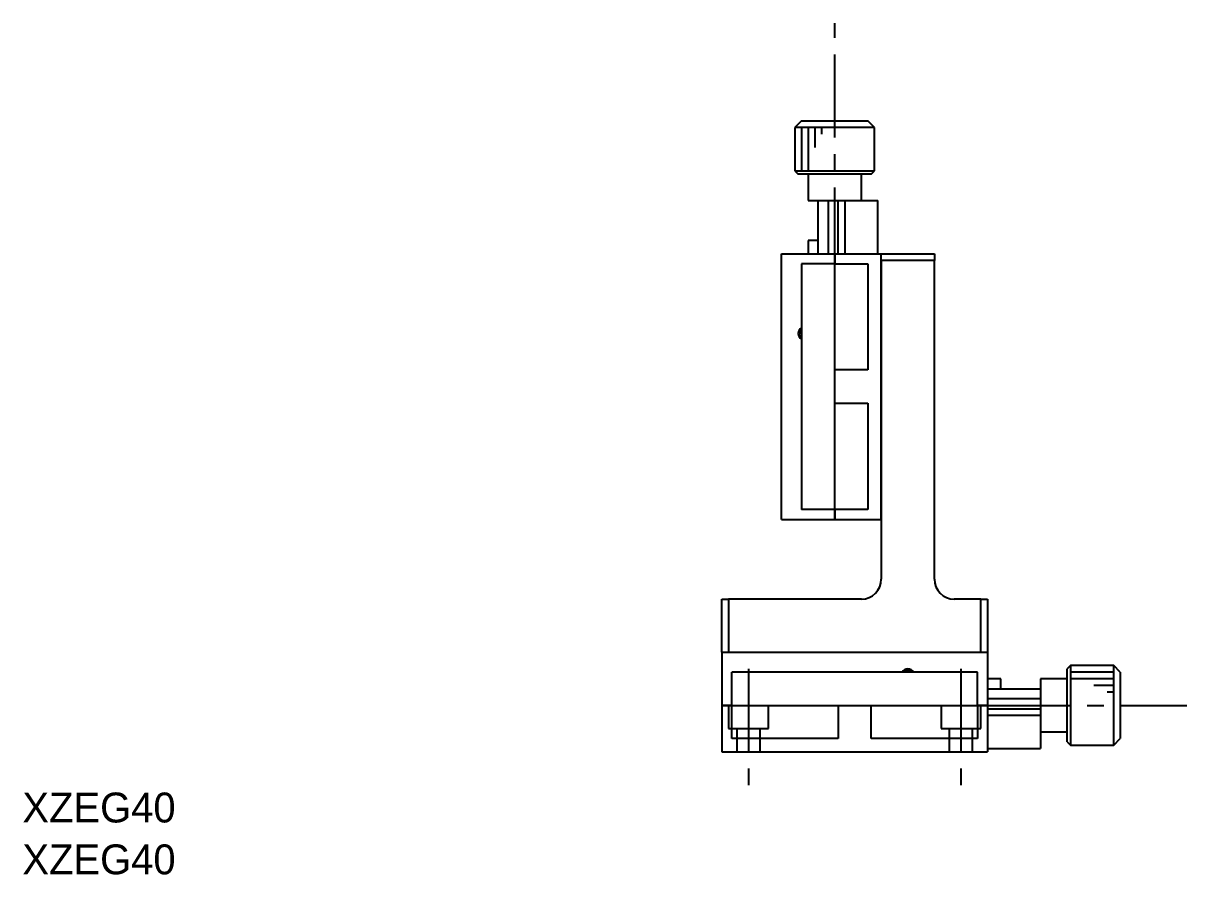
# Model space of a CAD drawing. Extents: x 38 to 399, y 3 to 291.
# Drawn here: x 45.9 to 221.1, y 2.6 to 130.8 of the extents above; entities that cross this region are included whole.
import ezdxf

# ---------------------------------------------------------------- set-up
doc = ezdxf.new("R2010")
doc.units = 0
doc.header["$LTSCALE"] = 10
doc.linetypes.add('CENTER', pattern=[2, 1.25, -0.25, 0.25, -0.25])
doc.linetypes.add('DASHED', pattern=[3.5, 2, -1.5])
doc.layers.get('0').update_dxf_attribs({"linetype": 'CONTINUOUS'})
doc.layers.add('CENTER', color=1, linetype='CENTER')
doc.styles.get("Standard").update_dxf_attribs({"font": 'FGP教科書体NT-M'})

msp = doc.modelspace()

# ---------------------------------------------------------------- linework, layer by layer
at = {"color": 7, "linetype": 'CONTINUOUS'}
for p, q in [((163.116415, 116.054912), (162.116415, 115.054912)), ((163.116415, 116.054912), (173.116415, 116.054912)), ((174.116415, 115.054912), (173.116415, 116.054912)), ((174.116415, 115.054912), (162.116415, 115.054912)), ((162.116415, 115.054912), (162.116415, 108.554912)), ((174.116415, 108.554912), (174.116415, 115.054912)), ((162.116415, 108.554912), (174.116415, 108.554912)), ((162.116415, 108.554912), (162.616415, 108.054912)), ((173.616415, 108.054912), (162.616415, 108.054912)), ((164.116415, 108.054912), (164.116415, 104.054912)), ((172.116415, 104.054912), (172.116415, 108.054912)), ((173.616415, 108.054912), (174.116415, 108.554912)), ((164.116415, 104.054912), (165.616416, 104.054912)), ((165.616416, 96.054912), (165.616416, 104.054912)), ((165.616416, 104.054912), (167.116416, 104.054912)), ((167.116416, 104.054912), (167.116416, 96.054912)), ((167.116416, 104.054912), (168.616415, 104.054912)), ((168.616415, 96.054912), (168.616415, 104.054912)), ((168.616415, 104.054912), (169.616415, 104.054912)), ((169.616415, 104.054912), (169.616415, 96.054912)), ((169.616415, 104.054912), (174.616416, 104.054912)), ((174.616416, 96.054912), (174.616416, 104.054912)), ((165.616416, 98.054912), (164.116415, 98.054912)), ((164.116415, 98.054912), (164.116415, 96.054912)), ((160.116414, 56.054911), (160.116414, 96.054911)), ((160.116414, 96.054911), (168.116414, 96.054911)), ((168.116414, 96.054912), (175.116414, 96.054912)), ((168.116414, 96.054912), (168.116414, 94.564911)), ((168.116414, 94.564911), (168.116414, 96.054911)), ((175.116414, 95.054912), (175.116414, 96.054912)), ((175.116414, 96.054912), (183.116414, 96.054912)), ((175.116414, 93.554911), (175.116414, 95.054912)), ((183.116414, 95.054912), (175.116414, 95.054912)), ((175.116414, 95.054912), (175.116414, 93.554911)), ((183.116414, 96.054912), (183.116414, 95.054912)), ((183.116414, 47.054912), (183.116414, 95.054912)), ((163.116414, 94.554911), (163.116414, 57.554911)), ((168.116414, 94.554911), (163.116414, 94.554911)), ((168.116414, 94.554911), (173.116414, 94.554911)), ((168.116414, 91.064911), (168.116414, 94.554911)), ((168.116414, 91.064911), (168.116414, 94.554911)), ((173.116414, 94.554911), (173.116414, 78.554911)), ((175.116414, 90.554911), (175.116414, 93.554911)), ((175.116414, 93.554911), (175.116414, 90.554911)), ((168.116414, 91.054911), (168.116414, 91.064911)), ((168.116414, 91.054911), (168.116414, 91.064911)), ((168.116414, 91.044911), (168.116414, 91.054911)), ((168.116414, 91.044911), (168.116414, 91.054911)), ((168.116414, 90.154911), (168.116414, 91.044911)), ((168.116414, 90.164911), (168.116414, 91.044911)), ((168.116414, 90.154911), (168.116414, 90.164911)), ((168.116414, 90.064911), (168.116414, 90.154911)), ((168.116414, 90.144911), (168.116414, 90.154911)), ((168.116414, 90.054911), (168.116414, 90.144911)), ((168.116414, 90.054911), (168.116414, 90.064911)), ((168.116414, 90.044911), (168.116414, 90.054911)), ((168.116414, 89.264911), (168.116414, 90.054911)), ((168.116414, 89.254911), (168.116414, 90.044911)), ((175.116414, 61.554911), (175.116414, 90.554911)), ((175.116414, 90.554911), (175.116414, 61.554911)), ((168.116414, 89.254911), (168.116414, 89.264911)), ((168.116414, 89.064911), (168.116414, 89.254911)), ((168.116414, 89.244911), (168.116414, 89.254911)), ((168.116414, 89.054911), (168.116414, 89.244911)), ((168.116414, 89.054911), (168.116414, 89.064911)), ((168.116414, 89.044911), (168.116414, 89.054911)), ((168.116414, 88.364911), (168.116414, 89.054911)), ((168.116414, 88.354911), (168.116414, 89.044911)), ((168.116414, 88.354911), (168.116414, 88.364911)), ((168.116414, 88.064911), (168.116414, 88.354911)), ((168.116414, 88.344911), (168.116414, 88.354911)), ((168.116414, 88.054911), (168.116414, 88.344911)), ((168.116414, 88.054911), (168.116414, 88.064911)), ((168.116414, 88.044911), (168.116414, 88.054911)), ((168.116414, 87.464911), (168.116414, 88.054911)), ((168.116414, 87.454911), (168.116414, 88.044911)), ((168.116414, 87.454911), (168.116414, 87.464911)), ((168.116414, 87.064911), (168.116414, 87.454911)), ((168.116414, 87.444911), (168.116414, 87.454911)), ((168.116414, 87.054911), (168.116414, 87.444911)), ((168.116414, 87.054911), (168.116414, 87.064911)), ((168.116414, 87.044911), (168.116414, 87.054911)), ((168.116414, 86.564911), (168.116414, 87.054911)), ((168.116414, 86.554911), (168.116414, 87.044911)), ((168.116414, 86.554911), (168.116414, 86.564911)), ((168.116414, 86.064911), (168.116414, 86.554911)), ((168.116414, 86.544911), (168.116414, 86.554911)), ((168.116414, 86.054911), (168.116414, 86.544911)), ((168.116414, 86.054911), (168.116414, 86.064911)), ((168.116414, 86.044911), (168.116414, 86.054911)), ((168.116414, 85.664911), (168.116414, 86.054911)), ((168.116414, 85.654911), (168.116414, 86.044911)), ((168.116414, 85.654911), (168.116414, 85.664911)), ((168.116414, 85.064911), (168.116414, 85.654911)), ((168.116414, 85.644911), (168.116414, 85.654911)), ((168.116414, 85.054911), (168.116414, 85.644911)), ((168.116414, 85.054911), (168.116414, 85.064911)), ((168.116414, 85.044911), (168.116414, 85.054911)), ((168.116414, 84.764911), (168.116414, 85.054911)), ((168.116414, 84.754911), (168.116414, 85.044911)), ((168.116414, 84.754911), (168.116414, 84.764911)), ((168.116414, 84.064911), (168.116414, 84.754911)), ((168.116414, 84.744911), (168.116414, 84.754911)), ((168.116414, 84.054911), (168.116414, 84.744911)), ((168.116414, 84.054911), (168.116414, 84.064911)), ((168.116414, 84.044911), (168.116414, 84.054911)), ((168.116414, 83.864911), (168.116414, 84.054911)), ((168.116414, 83.854911), (168.116414, 84.044911)), ((168.116414, 83.854911), (168.116414, 83.864911)), ((168.116414, 83.064911), (168.116414, 83.854911)), ((168.116414, 83.844911), (168.116414, 83.854911)), ((168.116414, 83.054911), (168.116414, 83.844911)), ((168.116414, 83.054911), (168.116414, 83.064911)), ((168.116414, 83.044911), (168.116414, 83.054911)), ((168.116414, 82.964911), (168.116414, 83.054911)), ((168.116414, 82.954911), (168.116414, 83.044911)), ((168.116414, 82.954911), (168.116414, 82.964911)), ((168.116414, 82.064911), (168.116414, 82.954911)), ((168.116414, 82.944911), (168.116414, 82.954911)), ((168.116414, 82.064911), (168.116414, 82.944911)), ((168.116414, 82.054911), (168.116414, 82.064911)), ((168.116414, 82.054911), (168.116414, 82.064911)), ((168.116414, 82.044911), (168.116414, 82.054911)), ((168.116414, 82.044911), (168.116414, 82.054911)), ((168.116414, 81.064911), (168.116414, 82.044911)), ((168.116414, 81.054911), (168.116414, 82.044911)), ((168.116414, 81.054911), (168.116414, 81.064911)), ((168.116414, 81.044911), (168.116414, 81.054911)), ((168.116414, 80.054911), (168.116414, 81.054911)), ((168.116414, 80.064911), (168.116414, 81.044911)), ((168.116414, 80.054911), (168.116414, 80.064911)), ((168.116414, 80.044911), (168.116414, 80.054911)), ((168.116414, 79.054911), (168.116414, 80.054911)), ((168.116414, 79.064911), (168.116414, 80.044911)), ((168.116414, 79.054911), (168.116414, 79.064911)), ((168.116414, 79.044911), (168.116414, 79.054911)), ((168.116414, 78.554911), (168.116414, 79.054911)), ((168.116414, 78.554911), (168.116414, 79.044911)), ((173.116414, 78.554911), (168.116414, 78.554911)), ((168.116414, 78.544911), (168.116414, 78.554911)), ((168.116414, 78.054911), (168.116414, 78.544911)), ((168.116414, 77.054911), (168.116414, 78.054911)), ((168.116414, 76.054911), (168.116414, 77.054911)), ((168.116414, 75.054911), (168.116414, 76.054911)), ((168.116414, 74.054911), (168.116414, 75.054911)), ((168.116414, 73.564911), (168.116414, 74.054911)), ((168.116414, 73.554911), (168.116414, 73.564911)), ((168.116414, 73.554911), (173.116414, 73.554911)), ((168.116414, 73.064911), (168.116414, 73.554911)), ((168.116414, 73.054911), (168.116414, 73.554911)), ((168.116414, 73.054911), (168.116414, 73.064911)), ((168.116414, 73.044911), (168.116414, 73.054911)), ((168.116414, 72.054911), (168.116414, 73.054911)), ((168.116414, 72.064911), (168.116414, 73.044911)), ((168.116414, 72.054911), (168.116414, 72.064911)), ((168.116414, 72.044911), (168.116414, 72.054911)), ((168.116414, 71.054911), (168.116414, 72.054911)), ((168.116414, 71.064911), (168.116414, 72.044911)), ((173.116414, 73.554911), (173.116414, 57.554911)), ((168.116414, 71.054911), (168.116414, 71.064911)), ((168.116414, 71.044911), (168.116414, 71.054911)), ((168.116414, 70.064911), (168.116414, 71.054911)), ((168.116414, 70.064911), (168.116414, 71.044911)), ((168.116414, 70.054911), (168.116414, 70.064911)), ((168.116414, 70.054911), (168.116414, 70.064911)), ((168.116414, 70.044911), (168.116414, 70.054911)), ((168.116414, 70.044911), (168.116414, 70.054911)), ((168.116414, 69.154911), (168.116414, 70.044911)), ((168.116414, 69.164911), (168.116414, 70.044911)), ((168.116414, 69.154911), (168.116414, 69.164911)), ((168.116414, 69.064911), (168.116414, 69.154911)), ((168.116414, 69.144911), (168.116414, 69.154911)), ((168.116414, 69.054911), (168.116414, 69.144911)), ((168.116414, 69.054911), (168.116414, 69.064911)), ((168.116414, 69.044911), (168.116414, 69.054911)), ((168.116414, 68.264911), (168.116414, 69.054911)), ((168.116414, 68.254911), (168.116414, 69.044911)), ((168.116414, 68.254911), (168.116414, 68.264911)), ((168.116414, 68.064911), (168.116414, 68.254911)), ((168.116414, 68.244911), (168.116414, 68.254911)), ((168.116414, 68.054911), (168.116414, 68.244911)), ((168.116414, 68.054911), (168.116414, 68.064911)), ((168.116414, 68.044911), (168.116414, 68.054911)), ((168.116414, 67.364911), (168.116414, 68.054911)), ((168.116414, 67.354911), (168.116414, 68.044911)), ((168.116414, 67.354911), (168.116414, 67.364911)), ((168.116414, 67.064911), (168.116414, 67.354911)), ((168.116414, 67.344911), (168.116414, 67.354911)), ((168.116414, 67.054911), (168.116414, 67.344911)), ((168.116414, 67.054911), (168.116414, 67.064911)), ((168.116414, 67.044911), (168.116414, 67.054911)), ((168.116414, 66.464911), (168.116414, 67.054911)), ((168.116414, 66.454911), (168.116414, 67.044911)), ((168.116414, 66.454911), (168.116414, 66.464911)), ((168.116414, 66.064911), (168.116414, 66.454911)), ((168.116414, 66.444911), (168.116414, 66.454911)), ((168.116414, 66.054911), (168.116414, 66.444911)), ((168.116414, 66.054911), (168.116414, 66.064911)), ((168.116414, 66.044911), (168.116414, 66.054911)), ((168.116414, 65.564911), (168.116414, 66.054911)), ((168.116414, 65.554911), (168.116414, 66.044911)), ((168.116414, 65.554911), (168.116414, 65.564911)), ((168.116414, 65.064911), (168.116414, 65.554911)), ((168.116414, 65.544911), (168.116414, 65.554911)), ((168.116414, 65.054911), (168.116414, 65.544911)), ((168.116414, 65.054911), (168.116414, 65.064911)), ((168.116414, 65.044911), (168.116414, 65.054911)), ((168.116414, 64.664911), (168.116414, 65.054911)), ((168.116414, 64.654911), (168.116414, 65.044911)), ((168.116414, 64.654911), (168.116414, 64.664911)), ((168.116414, 64.064911), (168.116414, 64.654911)), ((168.116414, 64.644911), (168.116414, 64.654911)), ((168.116414, 64.054911), (168.116414, 64.644911)), ((168.116414, 64.054911), (168.116414, 64.064911)), ((168.116414, 64.044911), (168.116414, 64.054911)), ((168.116414, 63.764911), (168.116414, 64.054911)), ((168.116414, 63.754911), (168.116414, 64.044911)), ((168.116414, 63.754911), (168.116414, 63.764911)), ((168.116414, 63.064911), (168.116414, 63.754911)), ((168.116414, 63.744911), (168.116414, 63.754911)), ((168.116414, 63.054911), (168.116414, 63.744911)), ((168.116414, 63.054911), (168.116414, 63.064911)), ((168.116414, 63.044911), (168.116414, 63.054911)), ((168.116414, 62.864911), (168.116414, 63.054911)), ((168.116414, 62.854911), (168.116414, 63.044911)), ((168.116414, 62.854911), (168.116414, 62.864911)), ((168.116414, 62.064911), (168.116414, 62.854911)), ((168.116414, 62.844911), (168.116414, 62.854911)), ((168.116414, 62.054911), (168.116414, 62.844911)), ((168.116414, 62.054911), (168.116414, 62.064911)), ((168.116414, 62.044911), (168.116414, 62.054911)), ((168.116414, 61.964911), (168.116414, 62.054911)), ((168.116414, 61.954911), (168.116414, 62.044911)), ((168.116414, 61.954911), (168.116414, 61.964911)), ((168.116414, 61.064911), (168.116414, 61.954911)), ((168.116414, 61.944911), (168.116414, 61.954911)), ((168.116414, 61.064911), (168.116414, 61.944911)), ((175.116414, 58.554911), (175.116414, 61.554911)), ((175.116414, 61.554911), (175.116414, 58.554911)), ((168.116414, 61.054911), (168.116414, 61.064911)), ((168.116414, 61.054911), (168.116414, 61.064911)), ((168.116414, 61.044911), (168.116414, 61.054911)), ((168.116414, 61.044911), (168.116414, 61.054911)), ((168.116414, 57.554911), (168.116414, 61.044911)), ((168.116414, 57.554911), (168.116414, 61.044911)), ((175.116414, 56.054911), (175.116414, 58.554911)), ((175.116414, 58.554911), (175.116414, 56.054911)), ((168.116414, 57.554911), (163.116414, 57.554911)), ((173.116414, 57.554911), (168.116414, 57.554911)), ((168.116414, 56.054911), (168.116414, 57.544911)), ((168.116414, 57.544911), (168.116414, 56.054911)), ((160.116414, 56.054911), (168.116414, 56.054911)), ((168.116414, 56.054911), (175.116414, 56.054911)), ((175.116414, 56.054911), (175.116414, 47.054912)), ((151.116414, 36.054912), (151.116414, 44.054912)), ((151.116414, 44.054912), (152.116414, 44.054912)), ((152.116414, 44.054912), (152.116414, 36.054912)), ((172.116414, 44.054912), (152.116414, 44.054912)), ((190.116414, 44.054912), (186.116414, 44.054912)), ((190.116414, 36.054912), (190.116414, 44.054912)), ((190.116414, 44.054912), (191.116414, 44.054912)), ((191.116414, 44.054912), (191.116414, 36.054912)), ((151.116414, 36.054912), (151.116414, 28.054912)), ((151.116414, 36.054912), (152.116414, 36.054912)), ((152.116414, 36.054912), (190.116414, 36.054912)), ((152.116414, 36.054912), (190.116414, 36.054912)), ((190.116414, 36.054912), (191.116414, 36.054912)), ((191.116414, 36.054912), (191.116414, 28.054912)), ((203.616415, 34.054911), (203.116415, 33.554911)), ((203.116415, 22.554911), (203.116415, 33.554911)), ((203.616415, 34.054911), (203.616415, 22.054911)), ((210.116415, 34.054911), (203.616415, 34.054911)), ((210.116415, 22.054911), (210.116415, 34.054911)), ((211.116415, 33.054911), (210.116415, 34.054911)), ((152.616414, 28.054912), (152.616414, 33.054912)), ((189.616414, 33.054912), (152.616414, 33.054912)), ((189.616414, 28.054912), (189.616414, 33.054912)), ((193.116415, 32.054911), (191.116415, 32.054911)), ((193.116415, 30.55491), (193.116415, 32.054911)), ((199.116415, 32.054911), (199.116415, 30.55491)), ((203.116415, 32.054911), (199.116415, 32.054911)), ((211.116415, 33.054911), (211.116415, 23.054911)), ((191.116415, 30.55491), (199.116415, 30.55491)), ((199.116415, 30.55491), (199.116415, 29.05491)), ((151.116414, 28.054912), (152.606414, 28.054912)), ((151.116414, 28.054912), (151.116414, 21.054912)), ((152.606414, 28.054912), (151.116414, 28.054912)), ((152.616414, 23.054912), (152.616414, 28.054912)), ((152.616414, 28.054912), (156.106414, 28.054912)), ((152.616414, 28.054912), (156.106414, 28.054912)), ((156.106414, 28.054912), (156.116414, 28.054912)), ((156.106414, 28.054912), (156.116414, 28.054912)), ((156.116414, 28.054912), (156.126414, 28.054912)), ((156.116414, 28.054912), (156.126414, 28.054912)), ((156.126414, 28.054912), (157.016414, 28.054912)), ((156.126414, 28.054912), (157.006414, 28.054912)), ((157.006414, 28.054912), (157.016414, 28.054912)), ((157.016414, 28.054912), (157.106414, 28.054912)), ((157.016414, 28.054912), (157.026414, 28.054912)), ((157.026414, 28.054912), (157.116414, 28.054912)), ((157.106414, 28.054912), (157.116414, 28.054912)), ((157.116414, 28.054912), (157.126414, 28.054912)), ((157.116414, 28.054912), (157.906414, 28.054912)), ((157.126414, 28.054912), (157.916414, 28.054912)), ((157.906414, 28.054912), (157.916414, 28.054912)), ((157.916414, 28.054912), (158.106414, 28.054912)), ((157.916414, 28.054912), (157.926414, 28.054912)), ((157.926414, 28.054912), (158.116414, 28.054912)), ((158.106414, 28.054912), (158.116414, 28.054912)), ((158.116414, 28.054912), (158.126414, 28.054912)), ((158.116414, 28.054912), (158.806414, 28.054912)), ((158.126414, 28.054912), (158.816414, 28.054912)), ((158.806414, 28.054912), (158.816414, 28.054912)), ((158.816414, 28.054912), (159.106414, 28.054912)), ((158.816414, 28.054912), (158.826414, 28.054912)), ((158.826414, 28.054912), (159.116414, 28.054912)), ((159.106414, 28.054912), (159.116414, 28.054912)), ((159.116414, 28.054912), (159.126414, 28.054912)), ((159.116414, 28.054912), (159.706414, 28.054912)), ((159.126414, 28.054912), (159.716414, 28.054912)), ((159.706414, 28.054912), (159.716414, 28.054912)), ((159.716414, 28.054912), (160.106414, 28.054912)), ((159.716414, 28.054912), (159.726414, 28.054912)), ((159.726414, 28.054912), (160.116414, 28.054912)), ((160.106414, 28.054912), (160.116414, 28.054912)), ((160.116414, 28.054912), (160.126414, 28.054912)), ((160.116414, 28.054912), (160.606414, 28.054912)), ((160.126414, 28.054912), (160.616414, 28.054912)), ((160.606414, 28.054912), (160.616414, 28.054912)), ((160.616414, 28.054912), (161.106414, 28.054912)), ((160.616414, 28.054912), (160.626414, 28.054912)), ((160.626414, 28.054912), (161.116414, 28.054912)), ((161.106414, 28.054912), (161.116414, 28.054912)), ((161.116414, 28.054912), (161.126414, 28.054912)), ((161.116414, 28.054912), (161.506414, 28.054912)), ((161.126414, 28.054912), (161.516414, 28.054912)), ((161.506414, 28.054912), (161.516414, 28.054912)), ((161.516414, 28.054912), (162.106414, 28.054912)), ((161.516414, 28.054912), (161.526414, 28.054912)), ((161.526414, 28.054912), (162.116414, 28.054912)), ((162.106414, 28.054912), (162.116414, 28.054912)), ((162.116414, 28.054912), (162.126414, 28.054912)), ((162.116414, 28.054912), (162.406414, 28.054912)), ((162.126414, 28.054912), (162.416414, 28.054912)), ((162.406414, 28.054912), (162.416414, 28.054912)), ((162.416414, 28.054912), (163.106414, 28.054912)), ((162.416414, 28.054912), (162.426414, 28.054912)), ((162.426414, 28.054912), (163.116414, 28.054912)), ((163.106414, 28.054912), (163.116414, 28.054912)), ((163.116414, 28.054912), (163.126414, 28.054912)), ((163.116414, 28.054912), (163.306414, 28.054912)), ((163.126414, 28.054912), (163.316414, 28.054912)), ((163.306414, 28.054912), (163.316414, 28.054912)), ((163.316414, 28.054912), (164.106414, 28.054912)), ((163.316414, 28.054912), (163.326414, 28.054912)), ((163.326414, 28.054912), (164.116414, 28.054912)), ((164.106414, 28.054912), (164.116414, 28.054912)), ((164.116414, 28.054912), (164.126414, 28.054912)), ((164.116414, 28.054912), (164.206414, 28.054912)), ((164.126414, 28.054912), (164.216414, 28.054912)), ((164.206414, 28.054912), (164.216414, 28.054912)), ((164.216414, 28.054912), (165.106414, 28.054912)), ((164.216414, 28.054912), (164.226414, 28.054912)), ((164.226414, 28.054912), (165.106414, 28.054912)), ((165.106414, 28.054912), (165.116414, 28.054912)), ((165.106414, 28.054912), (165.116414, 28.054912)), ((165.116414, 28.054912), (165.126414, 28.054912)), ((165.116414, 28.054912), (165.126414, 28.054912)), ((165.126414, 28.054912), (166.106414, 28.054912)), ((165.126414, 28.054912), (166.116414, 28.054912)), ((166.106414, 28.054912), (166.116414, 28.054912)), ((166.116414, 28.054912), (166.126414, 28.054912)), ((166.116414, 28.054912), (167.116414, 28.054912)), ((166.126414, 28.054912), (167.106414, 28.054912)), ((167.106414, 28.054912), (167.116414, 28.054912)), ((167.116414, 28.054912), (167.126414, 28.054912)), ((167.116414, 28.054912), (168.116414, 28.054912)), ((167.126414, 28.054912), (168.106414, 28.054912)), ((168.106414, 28.054912), (168.116414, 28.054912)), ((168.116414, 28.054912), (168.126414, 28.054912)), ((168.116414, 28.054912), (168.616414, 28.054912)), ((168.126414, 28.054912), (168.616414, 28.054912)), ((168.616414, 28.054912), (168.616414, 23.054912)), ((168.616414, 28.054912), (168.626414, 28.054912)), ((168.626414, 28.054912), (169.116414, 28.054912)), ((169.116414, 28.054912), (170.116414, 28.054912)), ((170.116414, 28.054912), (171.116414, 28.054912)), ((171.116414, 28.054912), (172.116414, 28.054912)), ((172.116414, 28.054912), (173.116414, 28.054912)), ((173.116414, 28.054912), (173.606414, 28.054912)), ((173.606414, 28.054912), (173.616414, 28.054912)), ((173.616414, 23.054912), (173.616414, 28.054912)), ((173.616414, 28.054912), (174.106414, 28.054912)), ((173.616414, 28.054912), (174.116414, 28.054912)), ((174.106414, 28.054912), (174.116414, 28.054912)), ((174.116414, 28.054912), (174.126414, 28.054912)), ((174.116414, 28.054912), (175.116414, 28.054912)), ((174.126414, 28.054912), (175.106414, 28.054912)), ((175.106414, 28.054912), (175.116414, 28.054912)), ((175.116414, 28.054912), (175.126414, 28.054912)), ((175.116414, 28.054912), (176.116414, 28.054912)), ((175.126414, 28.054912), (176.106414, 28.054912)), ((176.106414, 28.054912), (176.116414, 28.054912)), ((176.116414, 28.054912), (176.126414, 28.054912)), ((176.116414, 28.054912), (177.106414, 28.054912)), ((176.126414, 28.054912), (177.106414, 28.054912)), ((177.106414, 28.054912), (177.116414, 28.054912)), ((177.106414, 28.054912), (177.116414, 28.054912)), ((177.116414, 28.054912), (177.126414, 28.054912)), ((177.116414, 28.054912), (177.126414, 28.054912)), ((177.126414, 28.054912), (178.016414, 28.054912)), ((177.126414, 28.054912), (178.006414, 28.054912)), ((178.006414, 28.054912), (178.016414, 28.054912)), ((178.016414, 28.054912), (178.106414, 28.054912)), ((178.016414, 28.054912), (178.026414, 28.054912)), ((178.026414, 28.054912), (178.116414, 28.054912)), ((178.106414, 28.054912), (178.116414, 28.054912)), ((178.116414, 28.054912), (178.126414, 28.054912)), ((178.116414, 28.054912), (178.906414, 28.054912)), ((178.126414, 28.054912), (178.916414, 28.054912)), ((178.906414, 28.054912), (178.916414, 28.054912)), ((178.916414, 28.054912), (179.106414, 28.054912)), ((178.916414, 28.054912), (178.926414, 28.054912)), ((178.926414, 28.054912), (179.116414, 28.054912)), ((179.106414, 28.054912), (179.116414, 28.054912)), ((179.116414, 28.054912), (179.126414, 28.054912)), ((179.116414, 28.054912), (179.806414, 28.054912)), ((179.126414, 28.054912), (179.816414, 28.054912)), ((179.806414, 28.054912), (179.816414, 28.054912)), ((179.816414, 28.054912), (180.106414, 28.054912)), ((179.816414, 28.054912), (179.826414, 28.054912)), ((179.826414, 28.054912), (180.116414, 28.054912)), ((180.106414, 28.054912), (180.116414, 28.054912)), ((180.116414, 28.054912), (180.126414, 28.054912)), ((180.116414, 28.054912), (180.706414, 28.054912)), ((180.126414, 28.054912), (180.716414, 28.054912)), ((180.706414, 28.054912), (180.716414, 28.054912)), ((180.716414, 28.054912), (181.106414, 28.054912)), ((180.716414, 28.054912), (180.726414, 28.054912)), ((180.726414, 28.054912), (181.116414, 28.054912)), ((181.106414, 28.054912), (181.116414, 28.054912)), ((181.116414, 28.054912), (181.126414, 28.054912)), ((181.116414, 28.054912), (181.606414, 28.054912)), ((181.126414, 28.054912), (181.616414, 28.054912)), ((181.606414, 28.054912), (181.616414, 28.054912)), ((181.616414, 28.054912), (182.106414, 28.054912)), ((181.616414, 28.054912), (181.626414, 28.054912)), ((181.626414, 28.054912), (182.116414, 28.054912)), ((182.106414, 28.054912), (182.116414, 28.054912)), ((182.116414, 28.054912), (182.126414, 28.054912)), ((182.116414, 28.054912), (182.506414, 28.054912)), ((182.126414, 28.054912), (182.516414, 28.054912)), ((182.506414, 28.054912), (182.516414, 28.054912)), ((182.516414, 28.054912), (183.106414, 28.054912)), ((182.516414, 28.054912), (182.526414, 28.054912)), ((182.526414, 28.054912), (183.116414, 28.054912)), ((183.106414, 28.054912), (183.116414, 28.054912)), ((183.116414, 28.054912), (183.126414, 28.054912)), ((183.116414, 28.054912), (183.406414, 28.054912)), ((183.126414, 28.054912), (183.416414, 28.054912)), ((183.406414, 28.054912), (183.416414, 28.054912)), ((183.416414, 28.054912), (184.106414, 28.054912)), ((183.416414, 28.054912), (183.426414, 28.054912)), ((183.426414, 28.054912), (184.116414, 28.054912)), ((184.106414, 28.054912), (184.116414, 28.054912)), ((184.116414, 28.054912), (184.126414, 28.054912)), ((184.116414, 28.054912), (184.306414, 28.054912)), ((184.126414, 28.054912), (184.316414, 28.054912)), ((184.306414, 28.054912), (184.316414, 28.054912)), ((184.316414, 28.054912), (185.106414, 28.054912)), ((184.316414, 28.054912), (184.326414, 28.054912)), ((184.326414, 28.054912), (185.116414, 28.054912)), ((185.106414, 28.054912), (185.116414, 28.054912)), ((185.116414, 28.054912), (185.126414, 28.054912)), ((185.116414, 28.054912), (185.206414, 28.054912)), ((185.126414, 28.054912), (185.216414, 28.054912)), ((185.206414, 28.054912), (185.216414, 28.054912)), ((185.216414, 28.054912), (186.106414, 28.054912)), ((185.216414, 28.054912), (185.226414, 28.054912)), ((185.226414, 28.054912), (186.106414, 28.054912)), ((186.106414, 28.054912), (186.116414, 28.054912)), ((186.106414, 28.054912), (186.116414, 28.054912)), ((186.116414, 28.054912), (186.126414, 28.054912)), ((186.116414, 28.054912), (186.126414, 28.054912)), ((186.126414, 28.054912), (189.616414, 28.054912)), ((186.126414, 28.054912), (189.616414, 28.054912)), ((189.616414, 28.054912), (189.616414, 23.054912)), ((189.626414, 28.054912), (191.116414, 28.054912)), ((191.116415, 28.054912), (189.626414, 28.054912)), ((199.116415, 29.05491), (191.116415, 29.05491)), ((191.116415, 28.054912), (191.116415, 21.054912)), ((199.116415, 29.05491), (199.116415, 27.554911)), ((191.116415, 27.554911), (199.116415, 27.554911)), ((199.116415, 26.554911), (191.116415, 26.554911)), ((199.116415, 27.554911), (199.116415, 26.554911)), ((199.116415, 26.554911), (199.116415, 21.55491)), ((168.616414, 23.054912), (152.616414, 23.054912)), ((189.616414, 23.054912), (173.616414, 23.054912)), ((199.116415, 24.054911), (203.116415, 24.054911)), ((210.116415, 22.054911), (211.116415, 23.054911)), ((151.116414, 21.054912), (191.116415, 21.054912)), ((191.116415, 21.55491), (199.116415, 21.55491)), ((203.116415, 22.554911), (203.616415, 22.054911)), ((203.616415, 22.054911), (210.116415, 22.054911))]:
    msp.add_line(p, q, dxfattribs=at)
at = {"color": 3, "linetype": 'CONTINUOUS'}
for p, q in [((163.116415, 115.054912), (163.116415, 108.554912)), ((164.116415, 115.054912), (164.116415, 108.554912)), ((165.116415, 115.054912), (165.116415, 112.054912)), ((166.116415, 115.054912), (166.116415, 114.054912)), ((210.116415, 33.054911), (203.616415, 33.054911)), ((210.116415, 32.054911), (203.616415, 32.054911)), ((210.116415, 31.054911), (207.116415, 31.054911)), ((210.116415, 30.054911), (209.116415, 30.054911))]:
    msp.add_line(p, q, dxfattribs=at)
at = {"color": 3, "linetype": 'DASHED'}
for p, q in [((152.116415, 28.05491), (152.116415, 24.55491)), ((158.116413, 24.55491), (158.116413, 28.05491)), ((184.116415, 28.05491), (184.116415, 24.55491)), ((190.116413, 24.55491), (190.116413, 28.05491)), ((152.116415, 24.55491), (158.116413, 24.55491)), ((153.366415, 24.55491), (153.366415, 21.054912)), ((156.866413, 21.054912), (156.866413, 24.55491)), ((184.116415, 24.55491), (190.116413, 24.55491)), ((185.366415, 24.55491), (185.366415, 21.054912)), ((188.866413, 21.054912), (188.866413, 24.55491))]:
    msp.add_line(p, q, dxfattribs=at)
at = {"color": 3, "linetype": 'CONTINUOUS'}
for centre, start, end in [((163.616414, 84.054911), 120, 240), ((179.116414, 32.554912), 30, 150)]:
    msp.add_arc(centre, 1, start, end, dxfattribs=at)
at = {"color": 7, "linetype": 'CONTINUOUS'}
for centre, radius, start, end in [((163.616414, 84.054911), 0.8, 128.682187, 231.317813), ((172.116414, 47.054912), 3, 270, 0), ((186.116414, 47.054912), 3, 180, 270), ((179.116414, 32.554912), 0.8, 38.682187, 141.317813)]:
    msp.add_arc(centre, radius, start, end, dxfattribs=at)
at = {"layer": 'CENTER', "color": 1, "linetype": 'CENTER'}
for p, q in [((168.116415, 93.554912), (168.116415, 130.763846)), ((155.116414, 33.554912), (155.116414, 13.554912)), ((187.116414, 33.554912), (187.116414, 13.554912)), ((191.116415, 28.054911), (221.116415, 28.054911))]:
    msp.add_line(p, q, dxfattribs=at)

# ---------------------------------------------------------------- texts
at = {"color": 7}
for p in [(45.774214, 10.42408), (45.774214, 2.618003)]:
    msp.add_text('XZEG40', height=4.5, dxfattribs=at).set_placement(p)

doc.saveas('drawing.dxf')
